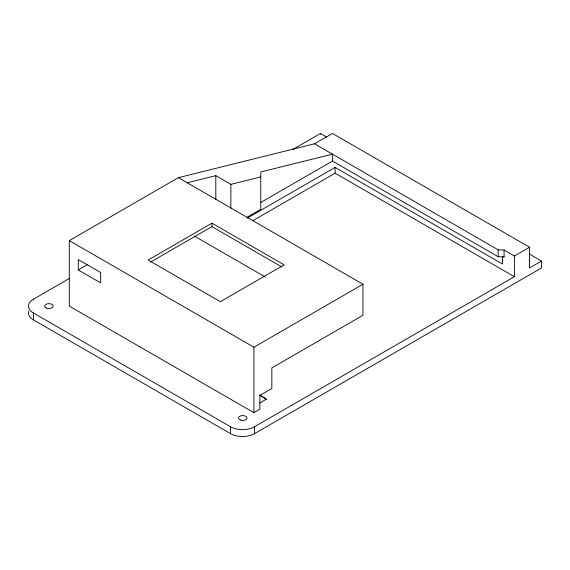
<?xml version="1.0" encoding="UTF-8"?>
<svg xmlns="http://www.w3.org/2000/svg" width="570" height="570" viewBox="0 0 570 570"><rect width="100%" height="100%" fill="white"/><g stroke="black" fill="none" stroke-linecap="round" stroke-linejoin="round"><path stroke-width="0.85" d="M78.268 269.952L78.268 259.607L100.648 272.524L100.648 282.877L78.268 269.952L87.174 264.744M178.367 177.662L362.962 284.238L362.962 315.288L271.833 367.906L271.833 388.519L259.877 395.416L259.877 409.217L253.899 412.666L69.305 306.097L69.305 240.626L178.367 177.662L314.533 143.811L332.46 133.458L529.551 247.245L529.551 267.95L541.5 261.046L541.5 267.95L254.441 433.677A16.901 9.761 0 0 1 230.537 433.677L33.452 319.891A16.901 9.761 0 0 1 28.856 310.992M33.452 319.891L33.452 312.994A16.901 9.761 0 0 1 33.452 299.193L69.626 278.31M292.802 149.454L320.511 133.458L326.646 137.007M211.955 223.169L148.129 260.02L220.319 301.694L284.138 264.851L211.955 223.169L211.955 226.618L281.837 266.967M150.437 262.136L211.955 226.618M260.754 202.464L332.46 161.061L498.173 256.735L504.087 256.949L504.087 250.045L498.173 249.838L314.533 143.811M246.96 217.327L260.754 209.368L260.754 171.99L332.46 154.164L332.46 161.061M247.394 218.039L335.117 167.395L502.441 264.003L502.441 256.885M252.781 220.725L335.117 173.195L514.397 276.699L514.397 255.994L529.551 247.245M69.305 240.626L253.899 347.201L362.962 284.238M259.671 403.061L266.389 399.178L259.749 394.732M33.452 312.994L230.537 426.78A16.901 9.761 0 0 0 254.441 426.78L514.397 276.699M187.209 182.77L215.809 175.66L230.871 184.352L260.754 176.928M529.224 253.964L541.5 261.046M504.087 250.045L514.397 255.994M502.989 256.315L504.087 256.949M194.456 236.115L265.143 276.927M259.507 395.202L266.389 399.178M498.173 249.838L498.173 256.735M335.117 167.395L335.117 173.195M320.511 133.458L320.511 134.321M254.441 426.78L254.441 433.677M253.899 347.201L253.899 412.666M230.871 184.352L230.871 208.221M230.537 426.78L230.537 433.677M215.809 175.66L215.809 199.529M33.452 299.193L33.452 300.055M529.259 260.59A4.225 2.437 0 0 1 529.259 261.089M46.426 308.071A4.225 2.437 0 0 0 53.11 306.346A4.225 2.437 0 0 0 47.182 303.867A4.225 2.437 0 0 0 46.426 308.071M240.269 419.983A4.225 2.437 0 0 0 246.945 418.259A4.225 2.437 0 0 0 241.024 415.779A4.225 2.437 0 0 0 240.269 419.983"/></g></svg>
